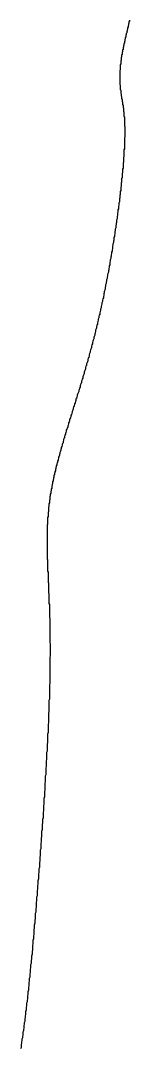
# Model space of a CAD drawing. Header units: millimetres. Extents: x 289 to 9778, y -894 to 6380.
# Drawn here: x 7121.06 to 7123.44, y 562.42 to 584.93 of the extents above; entities that cross this region are included whole.
import ezdxf

# ---------------------------------------------------------------- set-up
doc = ezdxf.new("R2010")
doc.units = ezdxf.units.MM

msp = doc.modelspace()

# ---------------------------------------------------------------- linework, layer by layer
msp.add_polyline3d([(7123.44, 584.938, 0), (7123.44, 584.928, 0), (7123.44, 584.918, 0), (7123.44, 584.908, 0), (7123.43, 584.908, 0), (7123.43, 584.898, 0), (7123.43, 584.888, 0), (7123.43, 584.878, 0), (7123.43, 584.868, 0), (7123.42, 584.858, 0), (7123.42, 584.848, 0), (7123.42, 584.838, 0), (7123.42, 584.838, 0), (7123.42, 584.828, 0), (7123.41, 584.818, 0), (7123.41, 584.808, 0), (7123.41, 584.798, 0), (7123.41, 584.788, 0), (7123.41, 584.778, 0), (7123.4, 584.778, 0), (7123.4, 584.768, 0), (7123.4, 584.758, 0), (7123.4, 584.748, 0), (7123.4, 584.738, 0), (7123.39, 584.728, 0), (7123.39, 584.728, 0), (7123.39, 584.718, 0), (7123.39, 584.708, 0), (7123.39, 584.698, 0), (7123.38, 584.688, 0), (7123.38, 584.678, 0), (7123.38, 584.678, 0), (7123.38, 584.668, 0), (7123.38, 584.658, 0), (7123.37, 584.648, 0), (7123.37, 584.638, 0), (7123.37, 584.638, 0), (7123.37, 584.628, 0), (7123.37, 584.618, 0), (7123.36, 584.608, 0), (7123.36, 584.598, 0), (7123.36, 584.588, 0), (7123.36, 584.588, 0), (7123.36, 584.578, 0), (7123.36, 584.568, 0), (7123.35, 584.558, 0), (7123.35, 584.558, 0), (7123.35, 584.548, 0), (7123.35, 584.538, 0), (7123.35, 584.528, 0), (7123.34, 584.518, 0), (7123.34, 584.518, 0), (7123.34, 584.508, 0), (7123.34, 584.498, 0), (7123.34, 584.488, 0), (7123.34, 584.478, 0), (7123.33, 584.478, 0), (7123.33, 584.468, 0), (7123.33, 584.458, 0), (7123.33, 584.448, 0), (7123.33, 584.448, 0), (7123.33, 584.438, 0), (7123.32, 584.428, 0), (7123.32, 584.418, 0), (7123.32, 584.418, 0), (7123.32, 584.408, 0), (7123.32, 584.398, 0), (7123.32, 584.388, 0), (7123.31, 584.388, 0), (7123.31, 584.378, 0), (7123.31, 584.368, 0), (7123.31, 584.358, 0), (7123.31, 584.358, 0), (7123.31, 584.348, 0), (7123.3, 584.338, 0), (7123.3, 584.328, 0), (7123.3, 584.328, 0), (7123.3, 584.318, 0), (7123.3, 584.308, 0), (7123.3, 584.308, 0), (7123.3, 584.298, 0), (7123.29, 584.288, 0), (7123.29, 584.278, 0), (7123.29, 584.278, 0), (7123.29, 584.268, 0), (7123.29, 584.258, 0), (7123.29, 584.258, 0), (7123.29, 584.248, 0), (7123.28, 584.238, 0), (7123.28, 584.228, 0), (7123.28, 584.228, 0), (7123.28, 584.218, 0), (7123.28, 584.208, 0), (7123.28, 584.208, 0), (7123.28, 584.198, 0), (7123.28, 584.188, 0), (7123.28, 584.188, 0), (7123.27, 584.178, 0), (7123.27, 584.168, 0), (7123.27, 584.168, 0), (7123.27, 584.158, 0), (7123.27, 584.148, 0), (7123.27, 584.148, 0), (7123.27, 584.138, 0), (7123.27, 584.128, 0), (7123.27, 584.128, 0), (7123.26, 584.118, 0), (7123.26, 584.108, 0), (7123.26, 584.108, 0), (7123.26, 584.098, 0), (7123.26, 584.088, 0), (7123.26, 584.088, 0), (7123.26, 584.078, 0), (7123.26, 584.068, 0), (7123.26, 584.068, 0), (7123.26, 584.058, 0), (7123.25, 584.048, 0), (7123.25, 584.048, 0), (7123.25, 584.038, 0), (7123.25, 584.028, 0), (7123.25, 584.028, 0), (7123.25, 584.018, 0), (7123.25, 584.018, 0), (7123.25, 584.008, 0), (7123.25, 583.998, 0), (7123.25, 583.998, 0), (7123.25, 583.988, 0), (7123.25, 583.978, 0), (7123.25, 583.978, 0), (7123.25, 583.968, 0), (7123.24, 583.968, 0), (7123.24, 583.958, 0), (7123.24, 583.948, 0), (7123.24, 583.948, 0), (7123.24, 583.938, 0), (7123.24, 583.928, 0), (7123.24, 583.928, 0), (7123.24, 583.918, 0), (7123.24, 583.918, 0), (7123.24, 583.908, 0), (7123.24, 583.898, 0), (7123.24, 583.898, 0), (7123.24, 583.888, 0), (7123.24, 583.888, 0), (7123.24, 583.878, 0), (7123.24, 583.868, 0), (7123.24, 583.868, 0), (7123.24, 583.858, 0), (7123.24, 583.858, 0), (7123.24, 583.848, 0), (7123.23, 583.838, 0), (7123.23, 583.838, 0), (7123.23, 583.828, 0), (7123.23, 583.828, 0), (7123.23, 583.818, 0), (7123.23, 583.818, 0), (7123.23, 583.808, 0), (7123.23, 583.798, 0), (7123.23, 583.798, 0), (7123.23, 583.788, 0), (7123.23, 583.788, 0), (7123.23, 583.778, 0), (7123.23, 583.768, 0), (7123.23, 583.768, 0), (7123.23, 583.758, 0), (7123.23, 583.758, 0), (7123.23, 583.748, 0), (7123.23, 583.748, 0), (7123.23, 583.738, 0), (7123.23, 583.738, 0), (7123.23, 583.728, 0), (7123.23, 583.718, 0), (7123.23, 583.718, 0), (7123.23, 583.708, 0), (7123.23, 583.708, 0), (7123.23, 583.698, 0), (7123.23, 583.698, 0), (7123.23, 583.688, 0), (7123.23, 583.678, 0), (7123.23, 583.678, 0), (7123.23, 583.668, 0), (7123.23, 583.668, 0), (7123.23, 583.658, 0), (7123.23, 583.658, 0), (7123.23, 583.648, 0), (7123.23, 583.648, 0), (7123.23, 583.638, 0), (7123.23, 583.638, 0), (7123.23, 583.628, 0), (7123.23, 583.618, 0), (7123.23, 583.618, 0), (7123.23, 583.608, 0), (7123.23, 583.608, 0), (7123.23, 583.598, 0), (7123.23, 583.598, 0), (7123.23, 583.588, 0), (7123.23, 583.588, 0), (7123.23, 583.578, 0), (7123.23, 583.578, 0), (7123.23, 583.568, 0), (7123.23, 583.568, 0), (7123.23, 583.558, 0), (7123.23, 583.558, 0), (7123.23, 583.548, 0), (7123.23, 583.538, 0), (7123.23, 583.538, 0), (7123.23, 583.528, 0), (7123.23, 583.528, 0), (7123.24, 583.518, 0), (7123.24, 583.518, 0), (7123.24, 583.508, 0), (7123.24, 583.508, 0), (7123.24, 583.498, 0), (7123.24, 583.498, 0), (7123.24, 583.488, 0), (7123.24, 583.488, 0), (7123.24, 583.478, 0), (7123.24, 583.478, 0), (7123.24, 583.468, 0), (7123.24, 583.468, 0), (7123.24, 583.458, 0), (7123.24, 583.458, 0), (7123.24, 583.448, 0), (7123.24, 583.448, 0), (7123.24, 583.438, 0), (7123.24, 583.438, 0), (7123.24, 583.428, 0), (7123.24, 583.428, 0), (7123.24, 583.418, 0), (7123.24, 583.418, 0), (7123.25, 583.408, 0), (7123.25, 583.408, 0), (7123.25, 583.398, 0), (7123.25, 583.398, 0), (7123.25, 583.388, 0), (7123.25, 583.388, 0), (7123.25, 583.378, 0), (7123.25, 583.378, 0), (7123.25, 583.368, 0), (7123.25, 583.368, 0), (7123.25, 583.358, 0), (7123.25, 583.348, 0), (7123.25, 583.348, 0), (7123.25, 583.338, 0), (7123.25, 583.338, 0), (7123.26, 583.328, 0), (7123.26, 583.328, 0), (7123.26, 583.318, 0), (7123.26, 583.318, 0), (7123.26, 583.308, 0), (7123.26, 583.308, 0), (7123.26, 583.298, 0), (7123.26, 583.298, 0), (7123.26, 583.288, 0), (7123.26, 583.288, 0), (7123.26, 583.278, 0), (7123.26, 583.278, 0), (7123.27, 583.268, 0), (7123.27, 583.268, 0), (7123.27, 583.258, 0), (7123.27, 583.258, 0), (7123.27, 583.248, 0), (7123.27, 583.248, 0), (7123.27, 583.238, 0), (7123.27, 583.228, 0), (7123.27, 583.228, 0), (7123.27, 583.218, 0), (7123.27, 583.218, 0), (7123.28, 583.208, 0), (7123.28, 583.208, 0), (7123.28, 583.198, 0), (7123.28, 583.198, 0), (7123.28, 583.188, 0), (7123.28, 583.178, 0), (7123.28, 583.178, 0), (7123.28, 583.168, 0), (7123.28, 583.168, 0), (7123.28, 583.158, 0), (7123.28, 583.148, 0), (7123.29, 583.148, 0), (7123.29, 583.138, 0), (7123.29, 583.138, 0), (7123.29, 583.128, 0), (7123.29, 583.118, 0), (7123.29, 583.118, 0), (7123.29, 583.108, 0), (7123.29, 583.098, 0), (7123.29, 583.098, 0), (7123.29, 583.088, 0), (7123.3, 583.088, 0), (7123.3, 583.078, 0), (7123.3, 583.068, 0), (7123.3, 583.068, 0), (7123.3, 583.058, 0), (7123.3, 583.048, 0), (7123.3, 583.038, 0), (7123.3, 583.038, 0), (7123.3, 583.028, 0), (7123.3, 583.018, 0), (7123.31, 583.018, 0), (7123.31, 583.008, 0), (7123.31, 582.998, 0), (7123.31, 582.988, 0), (7123.31, 582.988, 0), (7123.31, 582.978, 0), (7123.31, 582.968, 0), (7123.31, 582.958, 0), (7123.31, 582.958, 0), (7123.31, 582.948, 0), (7123.31, 582.938, 0), (7123.32, 582.928, 0), (7123.32, 582.928, 0), (7123.32, 582.918, 0), (7123.32, 582.908, 0), (7123.32, 582.898, 0), (7123.32, 582.888, 0), (7123.32, 582.878, 0), (7123.32, 582.878, 0), (7123.32, 582.868, 0), (7123.32, 582.858, 0), (7123.32, 582.848, 0), (7123.32, 582.838, 0), (7123.32, 582.828, 0), (7123.33, 582.818, 0), (7123.33, 582.808, 0), (7123.33, 582.808, 0), (7123.33, 582.798, 0), (7123.33, 582.788, 0), (7123.33, 582.778, 0), (7123.33, 582.768, 0), (7123.33, 582.758, 0), (7123.33, 582.748, 0), (7123.33, 582.738, 0), (7123.33, 582.728, 0), (7123.33, 582.718, 0), (7123.33, 582.708, 0), (7123.33, 582.698, 0), (7123.33, 582.688, 0), (7123.33, 582.678, 0), (7123.33, 582.668, 0), (7123.33, 582.658, 0), (7123.33, 582.648, 0), (7123.33, 582.638, 0), (7123.33, 582.628, 0), (7123.33, 582.618, 0), (7123.34, 582.608, 0), (7123.34, 582.588, 0), (7123.34, 582.578, 0), (7123.34, 582.568, 0), (7123.34, 582.558, 0), (7123.34, 582.548, 0), (7123.34, 582.538, 0), (7123.34, 582.528, 0), (7123.34, 582.508, 0), (7123.34, 582.498, 0), (7123.34, 582.488, 0), (7123.34, 582.478, 0), (7123.34, 582.468, 0), (7123.34, 582.448, 0), (7123.34, 582.438, 0), (7123.34, 582.428, 0), (7123.34, 582.418, 0), (7123.34, 582.398, 0), (7123.34, 582.388, 0), (7123.34, 582.378, 0), (7123.33, 582.358, 0), (7123.33, 582.348, 0), (7123.33, 582.338, 0), (7123.33, 582.318, 0), (7123.33, 582.308, 0), (7123.33, 582.288, 0), (7123.33, 582.278, 0), (7123.33, 582.268, 0), (7123.33, 582.248, 0), (7123.33, 582.238, 0), (7123.33, 582.218, 0), (7123.33, 582.208, 0), (7123.33, 582.188, 0), (7123.33, 582.178, 0), (7123.33, 582.158, 0), (7123.33, 582.148, 0), (7123.33, 582.128, 0), (7123.33, 582.118, 0), (7123.32, 582.098, 0), (7123.32, 582.088, 0), (7123.32, 582.068, 0), (7123.32, 582.048, 0), (7123.32, 582.038, 0), (7123.32, 582.018, 0), (7123.32, 581.998, 0), (7123.32, 581.988, 0), (7123.32, 581.968, 0), (7123.32, 581.948, 0), (7123.31, 581.928, 0), (7123.31, 581.918, 0), (7123.31, 581.898, 0), (7123.31, 581.878, 0), (7123.31, 581.858, 0), (7123.31, 581.848, 0), (7123.31, 581.828, 0), (7123.3, 581.808, 0), (7123.3, 581.788, 0), (7123.3, 581.768, 0), (7123.3, 581.748, 0), (7123.3, 581.728, 0), (7123.3, 581.718, 0), (7123.3, 581.698, 0), (7123.29, 581.678, 0), (7123.29, 581.658, 0), (7123.29, 581.638, 0), (7123.29, 581.618, 0), (7123.29, 581.598, 0), (7123.28, 581.578, 0), (7123.28, 581.558, 0), (7123.28, 581.538, 0), (7123.28, 581.518, 0), (7123.28, 581.488, 0), (7123.27, 581.468, 0), (7123.27, 581.448, 0), (7123.27, 581.428, 0), (7123.27, 581.408, 0), (7123.27, 581.388, 0), (7123.26, 581.368, 0), (7123.26, 581.348, 0), (7123.26, 581.318, 0), (7123.26, 581.298, 0), (7123.25, 581.278, 0), (7123.25, 581.258, 0), (7123.25, 581.238, 0), (7123.25, 581.208, 0), (7123.24, 581.188, 0), (7123.24, 581.168, 0), (7123.24, 581.138, 0), (7123.24, 581.118, 0), (7123.23, 581.098, 0), (7123.23, 581.078, 0), (7123.23, 581.048, 0), (7123.22, 581.028, 0), (7123.22, 581.008, 0), (7123.22, 580.978, 0), (7123.22, 580.958, 0), (7123.21, 580.928, 0), (7123.21, 580.908, 0), (7123.21, 580.888, 0), (7123.2, 580.858, 0), (7123.2, 580.838, 0), (7123.2, 580.808, 0), (7123.19, 580.788, 0), (7123.19, 580.758, 0), (7123.19, 580.738, 0), (7123.18, 580.708, 0), (7123.18, 580.688, 0), (7123.18, 580.668, 0), (7123.17, 580.638, 0), (7123.17, 580.608, 0), (7123.17, 580.588, 0), (7123.16, 580.558, 0), (7123.16, 580.538, 0), (7123.16, 580.508, 0), (7123.15, 580.488, 0), (7123.15, 580.458, 0), (7123.14, 580.438, 0), (7123.14, 580.408, 0), (7123.14, 580.388, 0), (7123.13, 580.358, 0), (7123.13, 580.328, 0), (7123.12, 580.308, 0), (7123.12, 580.278, 0), (7123.12, 580.258, 0), (7123.11, 580.228, 0), (7123.11, 580.198, 0), (7123.1, 580.178, 0), (7123.1, 580.148, 0), (7123.1, 580.118, 0), (7123.09, 580.098, 0), (7123.09, 580.068, 0), (7123.08, 580.038, 0), (7123.08, 580.018, 0), (7123.07, 579.988, 0), (7123.07, 579.958, 0), (7123.07, 579.938, 0), (7123.06, 579.908, 0), (7123.06, 579.878, 0), (7123.05, 579.858, 0), (7123.05, 579.828, 0), (7123.04, 579.798, 0), (7123.04, 579.768, 0), (7123.03, 579.748, 0), (7123.03, 579.718, 0), (7123.02, 579.688, 0), (7123.02, 579.668, 0), (7123.01, 579.638, 0), (7123.01, 579.608, 0), (7123.01, 579.578, 0), (7123, 579.558, 0), (7123, 579.528, 0), (7122.99, 579.498, 0), (7122.99, 579.468, 0), (7122.98, 579.448, 0), (7122.98, 579.418, 0), (7122.97, 579.388, 0), (7122.96, 579.358, 0), (7122.96, 579.338, 0), (7122.95, 579.308, 0), (7122.95, 579.278, 0), (7122.94, 579.248, 0), (7122.94, 579.218, 0), (7122.93, 579.198, 0), (7122.93, 579.168, 0), (7122.92, 579.138, 0), (7122.92, 579.108, 0), (7122.91, 579.088, 0), (7122.91, 579.058, 0), (7122.9, 579.028, 0), (7122.89, 578.998, 0), (7122.89, 578.968, 0), (7122.88, 578.948, 0), (7122.88, 578.918, 0), (7122.87, 578.888, 0), (7122.87, 578.858, 0), (7122.86, 578.838, 0), (7122.85, 578.808, 0), (7122.85, 578.778, 0), (7122.84, 578.748, 0), (7122.84, 578.728, 0), (7122.83, 578.698, 0), (7122.82, 578.668, 0), (7122.82, 578.638, 0), (7122.81, 578.608, 0), (7122.81, 578.588, 0), (7122.8, 578.558, 0), (7122.79, 578.528, 0), (7122.79, 578.498, 0), (7122.78, 578.478, 0), (7122.77, 578.448, 0), (7122.77, 578.418, 0), (7122.76, 578.388, 0), (7122.76, 578.368, 0), (7122.75, 578.338, 0), (7122.74, 578.308, 0), (7122.74, 578.278, 0), (7122.73, 578.258, 0), (7122.72, 578.228, 0), (7122.72, 578.198, 0), (7122.71, 578.178, 0), (7122.7, 578.148, 0), (7122.7, 578.118, 0), (7122.69, 578.088, 0), (7122.68, 578.068, 0), (7122.68, 578.038, 0), (7122.67, 578.008, 0), (7122.66, 577.988, 0), (7122.66, 577.958, 0), (7122.65, 577.928, 0), (7122.64, 577.908, 0), (7122.63, 577.878, 0), (7122.63, 577.848, 0), (7122.62, 577.828, 0), (7122.61, 577.798, 0), (7122.61, 577.768, 0), (7122.6, 577.748, 0), (7122.59, 577.718, 0), (7122.58, 577.688, 0), (7122.58, 577.668, 0), (7122.57, 577.638, 0), (7122.56, 577.608, 0), (7122.56, 577.588, 0), (7122.55, 577.558, 0), (7122.54, 577.538, 0), (7122.53, 577.508, 0), (7122.53, 577.478, 0), (7122.52, 577.458, 0), (7122.51, 577.428, 0), (7122.5, 577.408, 0), (7122.5, 577.378, 0), (7122.49, 577.358, 0), (7122.48, 577.328, 0), (7122.48, 577.298, 0), (7122.47, 577.278, 0), (7122.46, 577.248, 0), (7122.45, 577.228, 0), (7122.45, 577.198, 0), (7122.44, 577.178, 0), (7122.43, 577.148, 0), (7122.42, 577.128, 0), (7122.42, 577.098, 0), (7122.41, 577.078, 0), (7122.4, 577.048, 0), (7122.39, 577.028, 0), (7122.39, 576.998, 0), (7122.38, 576.978, 0), (7122.37, 576.948, 0), (7122.36, 576.928, 0), (7122.36, 576.898, 0), (7122.35, 576.878, 0), (7122.34, 576.848, 0), (7122.33, 576.828, 0), (7122.33, 576.808, 0), (7122.32, 576.778, 0), (7122.31, 576.758, 0), (7122.3, 576.728, 0), (7122.3, 576.708, 0), (7122.29, 576.678, 0), (7122.28, 576.658, 0), (7122.27, 576.638, 0), (7122.27, 576.608, 0), (7122.26, 576.588, 0), (7122.25, 576.558, 0), (7122.24, 576.538, 0), (7122.24, 576.518, 0), (7122.23, 576.488, 0), (7122.22, 576.468, 0), (7122.21, 576.438, 0), (7122.21, 576.418, 0), (7122.2, 576.398, 0), (7122.19, 576.368, 0), (7122.19, 576.348, 0), (7122.18, 576.328, 0), (7122.17, 576.298, 0), (7122.16, 576.278, 0), (7122.16, 576.258, 0), (7122.15, 576.228, 0), (7122.14, 576.208, 0), (7122.13, 576.188, 0), (7122.13, 576.158, 0), (7122.12, 576.138, 0), (7122.11, 576.118, 0), (7122.11, 576.098, 0), (7122.1, 576.068, 0), (7122.09, 576.048, 0), (7122.09, 576.028, 0), (7122.08, 575.998, 0), (7122.07, 575.978, 0), (7122.06, 575.958, 0), (7122.06, 575.938, 0), (7122.05, 575.908, 0), (7122.04, 575.888, 0), (7122.04, 575.868, 0), (7122.03, 575.848, 0), (7122.02, 575.818, 0), (7122.02, 575.798, 0), (7122.01, 575.778, 0), (7122, 575.758, 0), (7122, 575.738, 0), (7121.99, 575.708, 0), (7121.99, 575.688, 0), (7121.98, 575.668, 0), (7121.97, 575.648, 0), (7121.97, 575.628, 0), (7121.96, 575.598, 0), (7121.95, 575.578, 0), (7121.95, 575.558, 0), (7121.94, 575.538, 0), (7121.94, 575.518, 0), (7121.93, 575.498, 0), (7121.92, 575.468, 0), (7121.92, 575.448, 0), (7121.91, 575.428, 0), (7121.91, 575.408, 0), (7121.9, 575.388, 0), (7121.89, 575.368, 0), (7121.89, 575.348, 0), (7121.88, 575.318, 0), (7121.88, 575.298, 0), (7121.87, 575.278, 0), (7121.87, 575.258, 0), (7121.86, 575.238, 0), (7121.85, 575.218, 0), (7121.85, 575.198, 0), (7121.84, 575.178, 0), (7121.84, 575.158, 0), (7121.83, 575.138, 0), (7121.83, 575.118, 0), (7121.82, 575.098, 0), (7121.82, 575.068, 0), (7121.81, 575.048, 0), (7121.81, 575.028, 0), (7121.8, 575.008, 0), (7121.8, 574.988, 0), (7121.79, 574.968, 0), (7121.79, 574.948, 0), (7121.79, 574.928, 0), (7121.78, 574.908, 0), (7121.78, 574.888, 0), (7121.77, 574.868, 0), (7121.77, 574.848, 0), (7121.76, 574.828, 0), (7121.76, 574.808, 0), (7121.76, 574.788, 0), (7121.75, 574.768, 0), (7121.75, 574.748, 0), (7121.74, 574.728, 0), (7121.74, 574.708, 0), (7121.74, 574.688, 0), (7121.73, 574.668, 0), (7121.73, 574.648, 0), (7121.73, 574.628, 0), (7121.72, 574.618, 0), (7121.72, 574.598, 0), (7121.72, 574.578, 0), (7121.71, 574.558, 0), (7121.71, 574.538, 0), (7121.71, 574.518, 0), (7121.7, 574.498, 0), (7121.7, 574.478, 0), (7121.7, 574.458, 0), (7121.7, 574.438, 0), (7121.69, 574.418, 0), (7121.69, 574.398, 0), (7121.69, 574.388, 0), (7121.69, 574.368, 0), (7121.68, 574.348, 0), (7121.68, 574.328, 0), (7121.68, 574.308, 0), (7121.68, 574.288, 0), (7121.67, 574.268, 0), (7121.67, 574.248, 0), (7121.67, 574.228, 0), (7121.67, 574.218, 0), (7121.67, 574.198, 0), (7121.67, 574.178, 0), (7121.66, 574.158, 0), (7121.66, 574.138, 0), (7121.66, 574.118, 0), (7121.66, 574.098, 0), (7121.66, 574.078, 0), (7121.66, 574.068, 0), (7121.65, 574.048, 0), (7121.65, 574.028, 0), (7121.65, 574.008, 0), (7121.65, 573.988, 0), (7121.65, 573.968, 0), (7121.65, 573.948, 0), (7121.65, 573.928, 0), (7121.65, 573.918, 0), (7121.65, 573.898, 0), (7121.64, 573.878, 0), (7121.64, 573.858, 0), (7121.64, 573.838, 0), (7121.64, 573.818, 0), (7121.64, 573.798, 0), (7121.64, 573.778, 0), (7121.64, 573.768, 0), (7121.64, 573.748, 0), (7121.64, 573.728, 0), (7121.64, 573.708, 0), (7121.64, 573.688, 0), (7121.64, 573.668, 0), (7121.64, 573.648, 0), (7121.64, 573.628, 0), (7121.64, 573.608, 0), (7121.64, 573.588, 0), (7121.64, 573.568, 0), (7121.64, 573.558, 0), (7121.64, 573.538, 0), (7121.64, 573.518, 0), (7121.64, 573.498, 0), (7121.64, 573.478, 0), (7121.64, 573.458, 0), (7121.64, 573.438, 0), (7121.64, 573.418, 0), (7121.64, 573.398, 0), (7121.64, 573.378, 0), (7121.64, 573.358, 0), (7121.64, 573.338, 0), (7121.64, 573.318, 0), (7121.64, 573.298, 0), (7121.64, 573.278, 0), (7121.64, 573.258, 0), (7121.64, 573.238, 0), (7121.64, 573.218, 0), (7121.64, 573.198, 0), (7121.64, 573.178, 0), (7121.64, 573.158, 0), (7121.64, 573.138, 0), (7121.65, 573.118, 0), (7121.65, 573.098, 0), (7121.65, 573.078, 0), (7121.65, 573.058, 0), (7121.65, 573.038, 0), (7121.65, 573.018, 0), (7121.65, 572.998, 0), (7121.65, 572.978, 0), (7121.65, 572.958, 0), (7121.65, 572.928, 0), (7121.65, 572.908, 0), (7121.65, 572.888, 0), (7121.65, 572.868, 0), (7121.66, 572.848, 0), (7121.66, 572.828, 0), (7121.66, 572.808, 0), (7121.66, 572.778, 0), (7121.66, 572.758, 0), (7121.66, 572.738, 0), (7121.66, 572.718, 0), (7121.66, 572.698, 0), (7121.66, 572.678, 0), (7121.66, 572.648, 0), (7121.66, 572.628, 0), (7121.67, 572.608, 0), (7121.67, 572.588, 0), (7121.67, 572.558, 0), (7121.67, 572.538, 0), (7121.67, 572.518, 0), (7121.67, 572.498, 0), (7121.67, 572.468, 0), (7121.67, 572.448, 0), (7121.67, 572.428, 0), (7121.67, 572.398, 0), (7121.68, 572.378, 0), (7121.68, 572.358, 0), (7121.68, 572.328, 0), (7121.68, 572.308, 0), (7121.68, 572.288, 0), (7121.68, 572.258, 0), (7121.68, 572.238, 0), (7121.68, 572.208, 0), (7121.68, 572.188, 0), (7121.68, 572.158, 0), (7121.69, 572.138, 0), (7121.69, 572.118, 0), (7121.69, 572.088, 0), (7121.69, 572.068, 0), (7121.69, 572.038, 0), (7121.69, 572.018, 0), (7121.69, 571.988, 0), (7121.69, 571.958, 0), (7121.69, 571.938, 0), (7121.69, 571.908, 0), (7121.69, 571.888, 0), (7121.69, 571.858, 0), (7121.7, 571.838, 0), (7121.7, 571.808, 0), (7121.7, 571.778, 0), (7121.7, 571.758, 0), (7121.7, 571.728, 0), (7121.7, 571.698, 0), (7121.7, 571.678, 0), (7121.7, 571.648, 0), (7121.7, 571.618, 0), (7121.7, 571.588, 0), (7121.7, 571.568, 0), (7121.7, 571.538, 0), (7121.7, 571.508, 0), (7121.7, 571.478, 0), (7121.7, 571.458, 0), (7121.7, 571.428, 0), (7121.7, 571.398, 0), (7121.7, 571.368, 0), (7121.7, 571.338, 0), (7121.7, 571.308, 0), (7121.71, 571.278, 0), (7121.71, 571.248, 0), (7121.71, 571.228, 0), (7121.71, 571.198, 0), (7121.71, 571.168, 0), (7121.71, 571.138, 0), (7121.71, 571.108, 0), (7121.71, 571.078, 0), (7121.71, 571.048, 0), (7121.71, 571.018, 0), (7121.7, 570.988, 0), (7121.7, 570.948, 0), (7121.7, 570.918, 0), (7121.7, 570.888, 0), (7121.7, 570.858, 0), (7121.7, 570.828, 0), (7121.7, 570.798, 0), (7121.7, 570.768, 0), (7121.7, 570.738, 0), (7121.7, 570.698, 0), (7121.7, 570.668, 0), (7121.7, 570.638, 0), (7121.7, 570.608, 0), (7121.7, 570.578, 0), (7121.7, 570.538, 0), (7121.7, 570.508, 0), (7121.7, 570.478, 0), (7121.7, 570.438, 0), (7121.7, 570.408, 0), (7121.69, 570.378, 0), (7121.69, 570.338, 0), (7121.69, 570.308, 0), (7121.69, 570.278, 0), (7121.69, 570.238, 0), (7121.69, 570.208, 0), (7121.69, 570.178, 0), (7121.69, 570.138, 0), (7121.69, 570.108, 0), (7121.69, 570.068, 0), (7121.68, 570.038, 0), (7121.68, 570.008, 0), (7121.68, 569.968, 0), (7121.68, 569.938, 0), (7121.68, 569.898, 0), (7121.68, 569.868, 0), (7121.68, 569.828, 0), (7121.68, 569.798, 0), (7121.67, 569.758, 0), (7121.67, 569.728, 0), (7121.67, 569.688, 0), (7121.67, 569.658, 0), (7121.67, 569.618, 0), (7121.67, 569.588, 0), (7121.67, 569.548, 0), (7121.66, 569.518, 0), (7121.66, 569.478, 0), (7121.66, 569.438, 0), (7121.66, 569.408, 0), (7121.66, 569.368, 0), (7121.66, 569.338, 0), (7121.65, 569.298, 0), (7121.65, 569.258, 0), (7121.65, 569.228, 0), (7121.65, 569.188, 0), (7121.65, 569.148, 0), (7121.65, 569.118, 0), (7121.64, 569.078, 0), (7121.64, 569.038, 0), (7121.64, 569.008, 0), (7121.64, 568.968, 0), (7121.64, 568.928, 0), (7121.63, 568.898, 0), (7121.63, 568.858, 0), (7121.63, 568.818, 0), (7121.63, 568.788, 0), (7121.63, 568.748, 0), (7121.62, 568.708, 0), (7121.62, 568.678, 0), (7121.62, 568.638, 0), (7121.62, 568.598, 0), (7121.61, 568.558, 0), (7121.61, 568.528, 0), (7121.61, 568.488, 0), (7121.61, 568.448, 0), (7121.61, 568.408, 0), (7121.6, 568.378, 0), (7121.6, 568.338, 0), (7121.6, 568.298, 0), (7121.6, 568.258, 0), (7121.59, 568.228, 0), (7121.59, 568.188, 0), (7121.59, 568.148, 0), (7121.59, 568.108, 0), (7121.59, 568.078, 0), (7121.58, 568.038, 0), (7121.58, 567.998, 0), (7121.58, 567.958, 0), (7121.58, 567.928, 0), (7121.57, 567.888, 0), (7121.57, 567.848, 0), (7121.57, 567.808, 0), (7121.57, 567.768, 0), (7121.56, 567.738, 0), (7121.56, 567.698, 0), (7121.56, 567.658, 0), (7121.56, 567.618, 0), (7121.55, 567.588, 0), (7121.55, 567.548, 0), (7121.55, 567.508, 0), (7121.55, 567.468, 0), (7121.54, 567.428, 0), (7121.54, 567.398, 0), (7121.54, 567.358, 0), (7121.53, 567.318, 0), (7121.53, 567.278, 0), (7121.53, 567.238, 0), (7121.53, 567.208, 0), (7121.52, 567.168, 0), (7121.52, 567.128, 0), (7121.52, 567.088, 0), (7121.52, 567.058, 0), (7121.51, 567.018, 0), (7121.51, 566.978, 0), (7121.51, 566.938, 0), (7121.5, 566.908, 0), (7121.5, 566.868, 0), (7121.5, 566.828, 0), (7121.5, 566.788, 0), (7121.49, 566.758, 0), (7121.49, 566.718, 0), (7121.49, 566.678, 0), (7121.49, 566.638, 0), (7121.48, 566.608, 0), (7121.48, 566.568, 0), (7121.48, 566.528, 0), (7121.47, 566.488, 0), (7121.47, 566.458, 0), (7121.47, 566.418, 0), (7121.47, 566.378, 0), (7121.46, 566.348, 0), (7121.46, 566.308, 0), (7121.46, 566.268, 0), (7121.45, 566.238, 0), (7121.45, 566.198, 0), (7121.45, 566.158, 0), (7121.45, 566.128, 0), (7121.44, 566.088, 0), (7121.44, 566.048, 0), (7121.44, 566.018, 0), (7121.43, 565.978, 0), (7121.43, 565.938, 0), (7121.43, 565.908, 0), (7121.42, 565.868, 0), (7121.42, 565.828, 0), (7121.42, 565.798, 0), (7121.42, 565.758, 0), (7121.41, 565.728, 0), (7121.41, 565.688, 0), (7121.41, 565.648, 0), (7121.4, 565.618, 0), (7121.4, 565.578, 0), (7121.4, 565.548, 0), (7121.4, 565.508, 0), (7121.39, 565.478, 0), (7121.39, 565.438, 0), (7121.39, 565.398, 0), (7121.38, 565.368, 0), (7121.38, 565.328, 0), (7121.38, 565.298, 0), (7121.38, 565.258, 0), (7121.37, 565.228, 0), (7121.37, 565.188, 0), (7121.37, 565.158, 0), (7121.36, 565.118, 0), (7121.36, 565.088, 0), (7121.36, 565.058, 0), (7121.35, 565.018, 0), (7121.35, 564.988, 0), (7121.35, 564.948, 0), (7121.35, 564.918, 0), (7121.34, 564.878, 0), (7121.34, 564.848, 0), (7121.34, 564.818, 0), (7121.33, 564.778, 0), (7121.33, 564.748, 0), (7121.33, 564.708, 0), (7121.32, 564.678, 0), (7121.32, 564.648, 0), (7121.32, 564.608, 0), (7121.32, 564.578, 0), (7121.31, 564.538, 0), (7121.31, 564.508, 0), (7121.31, 564.478, 0), (7121.3, 564.438, 0), (7121.3, 564.408, 0), (7121.3, 564.378, 0), (7121.29, 564.338, 0), (7121.29, 564.308, 0), (7121.29, 564.278, 0), (7121.28, 564.248, 0), (7121.28, 564.208, 0), (7121.28, 564.178, 0), (7121.27, 564.148, 0), (7121.27, 564.108, 0), (7121.27, 564.078, 0), (7121.26, 564.048, 0), (7121.26, 564.018, 0), (7121.26, 563.978, 0), (7121.25, 563.948, 0), (7121.25, 563.918, 0), (7121.25, 563.888, 0), (7121.24, 563.858, 0), (7121.24, 563.818, 0), (7121.24, 563.788, 0), (7121.23, 563.758, 0), (7121.23, 563.728, 0), (7121.23, 563.688, 0), (7121.22, 563.658, 0), (7121.22, 563.628, 0), (7121.22, 563.598, 0), (7121.21, 563.568, 0), (7121.21, 563.538, 0), (7121.21, 563.508, 0), (7121.2, 563.468, 0), (7121.2, 563.438, 0), (7121.19, 563.408, 0), (7121.19, 563.378, 0), (7121.19, 563.348, 0), (7121.18, 563.318, 0), (7121.18, 563.288, 0), (7121.18, 563.258, 0), (7121.17, 563.218, 0), (7121.17, 563.188, 0), (7121.17, 563.158, 0), (7121.16, 563.128, 0), (7121.16, 563.098, 0), (7121.15, 563.068, 0), (7121.15, 563.038, 0), (7121.15, 563.008, 0), (7121.14, 562.978, 0), (7121.14, 562.948, 0), (7121.13, 562.918, 0), (7121.13, 562.888, 0), (7121.13, 562.858, 0), (7121.12, 562.828, 0), (7121.12, 562.798, 0), (7121.11, 562.768, 0), (7121.11, 562.738, 0), (7121.11, 562.708, 0), (7121.1, 562.678, 0), (7121.1, 562.648, 0), (7121.09, 562.618, 0), (7121.09, 562.588, 0), (7121.08, 562.558, 0), (7121.08, 562.528, 0), (7121.07, 562.498, 0), (7121.07, 562.468, 0), (7121.07, 562.438, 0), (7121.06, 562.408, 0)])

doc.saveas('drawing.dxf')
